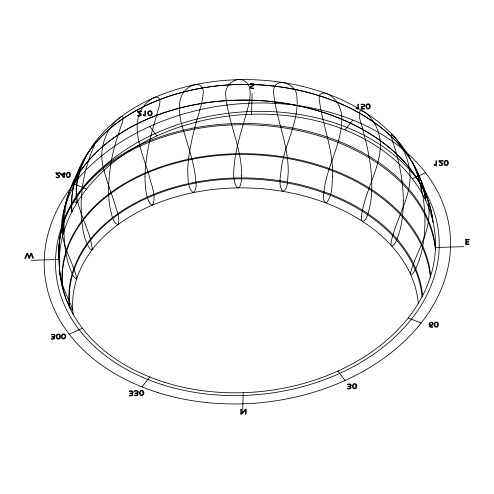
<?xml version="1.0" encoding="UTF-8"?>
<svg xmlns="http://www.w3.org/2000/svg" width="494" height="494" viewBox="0 0 494 494"><rect width="100%" height="100%" fill="white"/><g stroke="black" fill="none" stroke-linecap="round" stroke-linejoin="round"><path stroke-width="0.74" d="M242.634 413.577L243.252 392.693M251.514 114.281L252.138 93.403M79.762 172.128C80.053 166.225 73.168 181.125 73.143 181.638C67.974 193.765 65.047 206.801 64.263 219.954C63.535 235.138 64.276 250.649 68.802 265.253C70.827 269.749 71.994 276.856 76.595 279.11A1.161 0.463 80.7 0 0 76.78 278.474C72.914 262.042 62.769 247.247 61.929 229.957C60.009 209.549 71.562 191.623 79.281 173.66A5.595 0.889 -64.4 0 0 79.738 172.171M141.957 386.901L149.768 377.021M345.003 129.959L352.809 120.073M120.042 117.479C125.809 113.552 121.79 124.019 120.981 126.223C116.831 138.388 112.928 150.707 110.952 163.446C108.742 178.075 107.507 193.105 110.02 207.776C111.613 213.414 112.076 221.707 117.72 224.751A1.161 0.821 -78.5 0 0 118.332 224.282C119.974 217.23 116.423 210.061 114.682 203.318C110.915 191.653 106.272 180.248 103.53 168.275C98.46 150.522 104.716 130.675 118.579 118.64A5.595 0.852 -43.5 0 1 120.079 117.43M69.246 334.222L82.442 328.244M412.329 178.735L425.525 172.752M192.839 85.264C173.678 92.742 179.038 117.819 184.256 132.929C188.368 146.903 193.142 160.785 195.247 175.259C195.291 180.483 198.193 189.245 193.098 192.586C187.245 187.708 188.251 178.34 187.714 171.399C187.893 156.623 191.147 142.087 194.784 127.823C197.501 116.695 201.879 105.901 203.065 94.447C204.43 89.303 200.799 82.912 194.889 84.758A5.601 1.957 -17.7 0 0 192.833 85.246M31.097 260.332L59.311 259.436M435.461 247.537L463.675 246.648M63.948 334.339L63.288 334.358A1.05 0.772 -6 0 0 62.868 334.537C59.422 339.613 67.505 339.532 64.356 334.494M73.705 183.879L86.573 189.035M408.198 317.938L421.061 323.095M149.688 126.501L156.925 135.906M337.847 371.068L345.084 380.479M54.612 337.544L54.686 338.347A1.476 1.087 -6 0 1 54.186 338.97L51.802 339.267A2.569 1.89 -6 0 1 51.283 339.106L51.302 338.551L51.777 338.754A2.075 1.525 -6 0 0 52.636 338.865A2.34 1.723 -6 0 0 52.938 338.847L53.513 338.674A0.871 0.642 -6 0 0 53.797 338.427L53.846 337.575A0.969 0.716 -6 0 0 53.636 337.353L51.759 337.124L51.771 336.636L53.871 336.26A1.037 0.76 -6 0 0 54.124 336.006L54.229 335.364A1.161 0.858 -6 0 0 53.846 334.883L52.895 334.66A2.723 2.007 -6 0 0 52.296 334.697A2.439 1.797 -6 0 0 51.32 335.012C50.746 334.043 53.525 333.913 54.42 334.531A1.853 1.359 -6 0 1 55.013 335.284A2.13 1.568 -6 0 1 55.032 335.729L54.964 335.957A1.513 1.112 -6 0 1 54.568 336.439L53.414 336.859L54.229 337.149A1.488 1.093 -6 0 1 54.612 337.544M59.422 267.476C59.731 281.061 65.696 293.529 71.278 305.619C76.447 319.297 64.887 298.469 65.35 296.542C58.49 275.096 56.798 251.693 61.528 229.617C63.572 221.17 66.394 212.76 71.043 205.362C71.778 203.485 75.915 199.644 76.471 203.571A173.042 119.696 1.9 0 1 237.021 79.719A173.042 119.696 1.9 0 1 421.586 192.66M63.85 334.345A1.05 0.772 -6 0 1 64.263 334.506M72.025 211.549A177.247 122.463 1.8 0 1 236.447 84.536A177.247 122.463 1.8 0 1 425.538 200.292M63.318 233.576A185.324 127.952 1.8 0 1 235.187 100.325A185.324 127.952 1.8 0 1 432.954 221.769M59.299 259.739A188.591 130.188 1.8 0 1 234.144 123.599A188.591 130.188 1.8 0 1 435.455 247.698M62.423 287.706A184.651 127.501 1.8 0 1 233.545 153.788A184.651 127.501 1.8 0 1 430.706 275.924M69.382 306.99A177.093 122.37 1.8 0 1 233.458 178.031A177.093 122.37 1.8 0 1 422.586 295.739M73.186 314.326A173.036 119.684 1.9 0 1 233.483 187.998A173.036 119.684 1.9 0 1 418.295 303.409M69.796 307.867A176.611 122.277 1.9 0 1 233.421 178.964A176.611 122.277 1.9 0 1 422.037 296.789M62.689 288.731A184.318 127.705 1.9 0 1 233.501 154.622A184.318 127.705 1.9 0 1 430.299 277.227M59.268 261.394A188.572 130.688 1.9 0 1 234.107 124.846A188.572 130.688 1.9 0 1 435.375 249.668M63.281 233.711A185.392 128.459 1.9 0 1 235.237 100.159A185.392 128.459 1.9 0 1 433.047 222.189M71.896 211.796A177.414 122.845 1.9 0 1 236.49 84.56A177.414 122.845 1.9 0 1 425.729 200.706M56.137 336.556L56.81 338.693A1.834 1.352 -6 0 0 57.817 339.15L59.064 339.057A1.643 1.21 -6 0 0 59.644 338.773C60.861 337.668 60.966 335.167 59.502 334.228A1.815 1.334 -6 0 0 58.854 334.024L57.866 334.049A1.704 1.254 -6 0 0 57.242 334.29L56.396 335.265L56.137 336.556M61.349 336.389L62.022 338.532A1.834 1.352 -6 0 0 63.028 338.983L64.276 338.896A1.643 1.21 -6 0 0 64.856 338.606C66.073 337.507 66.184 335 64.714 334.061A1.815 1.334 -6 0 0 64.066 333.858L63.078 333.888A1.704 1.254 -6 0 0 62.454 334.123L61.608 335.099L61.349 336.389M66.14 174.907L66.814 177.05A1.834 1.352 -6 0 0 67.82 177.5L69.067 177.414A1.643 1.21 -6 0 0 69.648 177.124C70.864 176.025 70.975 173.524 69.506 172.585A1.815 1.334 -6 0 0 68.864 172.375L67.869 172.406A1.704 1.254 -6 0 0 67.246 172.641L66.4 173.622L66.14 174.907M139.45 392.971L140.123 395.107A1.834 1.352 -6 0 0 141.13 395.564L142.377 395.472A1.643 1.21 -6 0 0 142.957 395.188C144.174 394.082 144.285 391.581 142.815 390.643A1.815 1.334 -6 0 0 142.167 390.439L141.179 390.464A1.704 1.254 -6 0 0 140.555 390.705L139.709 391.68L139.45 392.971M147.749 113.28L148.422 115.417A1.834 1.352 -6 0 0 149.429 115.874L150.676 115.781A1.643 1.21 -6 0 0 151.257 115.497C152.473 114.392 152.584 111.891 151.121 110.952A1.815 1.334 -6 0 0 150.472 110.749L149.478 110.773A1.704 1.254 -6 0 0 148.855 111.014L148.009 111.99L147.749 113.28M352.401 386.234L353.08 388.37A1.834 1.346 -6 0 0 353.846 388.778L355.328 388.741A1.643 1.21 -6 0 0 355.915 388.451C357.125 387.345 357.236 384.845 355.773 383.906A1.815 1.334 -6 0 0 355.124 383.702L354.13 383.733A1.704 1.254 -6 0 0 353.506 383.968L352.66 384.943L352.401 386.234M365.918 106.377L366.591 108.519A1.834 1.352 -6 0 0 367.598 108.97L368.845 108.884A1.643 1.21 -6 0 0 369.426 108.594C370.642 107.494 370.753 104.987 369.284 104.049A1.815 1.334 -6 0 0 368.641 103.845L367.647 103.876A1.704 1.254 -6 0 0 367.023 104.111L366.178 105.086L365.918 106.377M434.016 324.601L434.689 326.744A1.834 1.352 -6 0 0 435.696 327.195L436.943 327.108A1.643 1.21 -6 0 0 437.523 326.818C438.734 325.719 438.845 323.212 437.381 322.273A1.815 1.334 -6 0 0 436.733 322.069L435.745 322.1A1.704 1.254 -6 0 0 435.115 322.335L434.269 323.311L434.016 324.601M444.02 162.958L444.693 165.101A1.834 1.352 -6 0 0 445.699 165.552L446.947 165.465A1.643 1.21 -6 0 0 447.527 165.175C448.743 164.076 448.855 161.569 447.385 160.63A1.815 1.334 -6 0 0 446.737 160.427L445.749 160.457A1.704 1.254 -6 0 0 445.125 160.692L444.279 161.668L444.02 162.958M145.032 176.759C145.02 184.256 145.495 191.894 147.891 199.051C148.904 201.114 149.843 205.337 152.757 205.029C156.734 195.173 150.732 183.879 148.719 174.018C141.562 150.713 124.951 115.374 152.418 98.516A5.601 1.507 -31.2 0 1 154.252 97.627C165.527 94.335 156.647 112.366 156.271 116.794C150.195 136.233 145.464 156.314 145.032 176.759M273.602 92.6C276.171 119.98 289.274 145.829 288.15 173.802C287.267 178.704 288.743 189.85 282.549 191.215C278.227 185.287 280.493 176.92 281.086 170.14C283.859 144.816 299.907 121.351 296.752 95.509C296.221 83.048 272.768 75.391 273.602 92.6M403.277 200.762C403.258 214.081 401.869 227.728 396.559 240.072C395.694 243.764 389.809 249.871 391.155 241.794C395.867 220.126 409.057 200.644 410.137 178.075C410.088 161.964 403.295 144.841 391.26 134.133C391.378 140.765 395.317 147.397 396.528 154.06C400.745 169.257 403.289 184.972 403.277 200.762M59.749 336.253C60.033 340.928 54.667 337.309 57.656 334.704A1.05 0.772 -6 0 1 58.076 334.524L58.737 334.506A1.025 0.753 -6 0 1 59.144 334.66L59.749 336.253M69.759 174.61C70.037 179.279 64.677 175.666 67.659 173.061A1.05 0.772 -6 0 1 68.079 172.881L68.74 172.857A1.025 0.753 -6 0 1 69.148 173.017L69.759 174.61M143.062 392.668C143.346 397.343 137.98 393.724 140.969 391.118A1.05 0.772 -6 0 1 141.389 390.939L142.05 390.921A1.025 0.753 -6 0 1 142.457 391.075L143.062 392.668M151.368 112.978C151.646 117.652 146.286 114.04 149.268 111.428A1.05 0.772 -6 0 1 149.688 111.249L150.349 111.23A1.025 0.753 -6 0 1 150.756 111.385L151.368 112.978M356.02 385.931C356.304 390.606 350.938 386.993 353.92 384.381A1.05 0.772 -6 0 1 354.346 384.202L355.007 384.184A1.025 0.753 -6 0 1 355.408 384.338L356.02 385.931M369.537 106.08C369.815 110.749 364.455 107.136 367.437 104.524A1.05 0.772 -6 0 1 367.857 104.345L368.518 104.327A1.025 0.753 -6 0 1 368.925 104.481L369.537 106.08M437.628 324.305C437.912 328.973 432.546 325.361 435.529 322.749A1.05 0.772 -6 0 1 435.955 322.57L436.616 322.551A1.025 0.753 -6 0 1 437.023 322.706L437.628 324.305M447.632 162.662C447.916 167.33 442.556 163.718 445.539 161.106A1.05 0.772 -6 0 1 445.959 160.927L446.619 160.908A1.025 0.753 -6 0 1 447.027 161.063L447.632 162.662M76.224 186.744C75.286 208.962 89.951 227.993 92.335 249.396A1.161 0.655 -89.6 0 1 91.921 249.97L90.062 248.97L87.419 244.709L85.005 238.497L83.196 231.606L81.306 217.564L81.152 200.953L82.393 186.497L85.147 171.955L89.297 158.123L95.817 141.407L87.494 153.473L81.028 165.879L77.564 176.136L76.224 186.744M424.957 220.917C424.84 235.663 423.105 250.649 417.597 264.432C416.887 265.686 412.052 278.344 410.452 273.256C415.324 254.404 427.224 237.595 428.811 217.731C430.861 197.989 420.993 179.816 412.552 162.699C420.863 178.822 424.926 201.546 424.957 220.917M241.646 175.185C241.461 177.692 241.603 191.11 236.336 186.738C232.118 178.229 233.965 168.164 234.916 159.099C237.213 144.199 241.634 129.737 245.845 115.287C248.315 106.062 251.755 96.237 249.26 86.648C242.554 71.741 222.868 82.584 225.906 96.929C228.599 123.451 241.776 148.169 241.646 175.185M429.724 324.842L430.212 326.349L431.633 326.88A2.414 1.772 -6 0 0 432.744 326.645L432.732 327.189L432.231 327.312A3.767 2.773 -6 0 1 431.447 327.368A2.445 1.797 -6 0 1 429.613 326.639L428.94 324.305L430.052 322.483A1.803 1.328 -6 0 1 430.682 322.255L431.608 322.218A2.056 1.513 -6 0 1 432.374 322.434A1.964 1.445 -6 0 1 432.676 322.625L432.923 322.86A2.34 1.723 -6 0 1 433.213 323.459L432.682 324.947A1.71 1.26 -6 0 1 432.238 325.213A1.822 1.34 -6 0 1 431.688 325.379L430.54 325.355A1.519 1.118 -6 0 1 429.996 325.108L429.724 324.842M361.417 216.761C360.577 224.745 366.307 220.417 367.246 215.693C371.815 203.275 372.217 189.752 371.463 176.673C370.556 161.168 367.252 145.921 363.115 130.99C362.405 124.494 357.236 116.88 360.083 110.613C365.881 110.915 369.821 117.016 373.168 121.197C378.552 129.477 381.195 139.586 380.281 149.447C377.762 172.838 364.171 193.469 361.417 216.761M332.536 176.333C331.949 185.052 332.481 195.254 326.787 202.472C321.149 202.954 324.397 191.419 324.36 188.146C328.121 163.576 342.959 141.068 341.743 115.8C340.835 107.649 336.914 99.374 329.64 95.107C326.281 92.236 318.754 91.588 319.087 97.769C321.903 124.142 333.586 149.33 332.536 176.333M55.896 172.832L56.26 174.098L58.86 176.043A2.044 1.507 -6 0 1 58.916 176.327L58.885 176.648A1.179 0.871 -6 0 1 58.687 176.994A1.037 0.766 -6 0 1 58.243 177.272L57.897 177.358A1.692 1.241 -6 0 1 57.415 177.377L56.038 176.821L56.186 177.544A2.285 1.68 -6 0 0 56.742 177.772L57.187 177.852A3.236 2.377 -6 0 0 57.928 177.852L59.354 177.272A1.717 1.26 -6 0 0 59.657 176.759L59.663 176.043A2.248 1.655 -6 0 0 59.36 175.475L56.847 173.826A1.093 0.803 -6 0 1 56.717 173.598L60.058 173.215L60.07 172.696L55.896 172.832M60.626 173.857L60.608 174.357A26.75 19.674 -6 0 1 61.911 175.531L63.633 177.593L64.455 177.568L64.553 174.258L65.424 174.228L65.443 173.709L64.572 173.734L64.603 172.554L63.843 172.579L63.806 173.758L60.626 173.857M63.788 174.283L63.72 176.735L63.386 176.315A22.255 16.364 -6 0 0 62.491 175.302L61.484 174.357L63.788 174.283M129.261 391.075L129.422 391.588A2.439 1.797 -6 0 1 130.397 391.279A2.729 2.007 -6 0 1 130.996 391.242L131.947 391.464A1.161 0.852 -6 0 1 132.33 391.946L132.225 392.588A1.037 0.76 -6 0 1 131.972 392.841L129.873 393.218L129.86 393.699L131.737 393.934A0.969 0.716 -6 0 1 131.947 394.156L131.898 395.009A0.871 0.642 -6 0 1 131.614 395.256L131.04 395.422A2.34 1.717 -6 0 1 130.737 395.447A2.075 1.525 -6 0 1 129.879 395.336L129.403 395.132L129.385 395.688A2.569 1.89 -6 0 0 129.903 395.848L131.324 395.892A2.081 1.531 -6 0 0 131.855 395.762L132.287 395.552A1.476 1.087 -6 0 0 132.787 394.928L132.713 394.126A1.488 1.093 -6 0 0 132.33 393.724L131.515 393.434L132.67 393.02A1.513 1.112 -6 0 0 133.065 392.539L133.133 392.304A2.13 1.568 -6 0 0 133.114 391.859A1.853 1.359 -6 0 0 132.522 391.112L131.071 390.748L129.261 391.075M137.505 111.199L137.869 112.465L140.475 114.41A2.05 1.507 -6 0 1 140.524 114.694L140.494 115.016A1.179 0.871 -6 0 1 140.296 115.361A1.037 0.766 -6 0 1 139.851 115.645L139.506 115.726A1.692 1.241 -6 0 1 139.03 115.744L137.647 115.188L137.795 115.911A2.285 1.68 -6 0 0 138.351 116.139L138.795 116.22A3.236 2.377 -6 0 0 139.536 116.22L140.963 115.639A1.717 1.26 -6 0 0 141.265 115.133L141.272 114.41A2.248 1.655 -6 0 0 140.969 113.842L138.456 112.194A1.093 0.803 -6 0 1 138.326 111.965L141.667 111.582L141.685 111.07L137.505 111.199M134.479 390.908L134.634 391.427A2.439 1.797 -6 0 1 135.609 391.112A2.729 2.007 -6 0 1 136.208 391.075L137.159 391.297A1.161 0.852 -6 0 1 137.548 391.779L137.437 392.421A1.037 0.766 -6 0 1 137.184 392.674L135.084 393.051L135.072 393.539L136.949 393.767A0.969 0.716 -6 0 1 137.159 393.99L137.11 394.842A0.871 0.642 -6 0 1 136.826 395.089L136.251 395.262A2.34 1.717 -6 0 1 135.949 395.28A2.075 1.525 -6 0 1 135.09 395.169L134.615 394.965L134.596 395.521A2.569 1.89 -6 0 0 135.115 395.682L136.535 395.725A2.081 1.531 -6 0 0 137.066 395.595L137.499 395.385A1.476 1.087 -6 0 0 137.999 394.762L137.925 393.959A1.488 1.093 -6 0 0 137.542 393.564L136.727 393.273L137.882 392.854A1.513 1.112 -6 0 0 138.277 392.372L138.345 392.143A2.13 1.568 -6 0 0 138.326 391.699A1.853 1.359 -6 0 0 137.733 390.945L136.282 390.587L134.479 390.908M143.167 114.756L143.149 115.33L143.97 115.54A6.749 4.965 -6 0 1 144.761 115.855L145.471 116.065L145.619 110.946L144.847 110.971L144.717 115.3L143.167 114.756M250.174 83.789L250.155 84.486L251.52 84.023A2.785 2.05 -6 0 1 252.162 83.974L253.156 84.19A0.858 0.63 -6 0 1 253.373 84.449L253.397 84.53A1.241 0.914 -6 0 1 253.403 84.807L250.588 86.469A1.704 1.254 -6 0 0 250.223 86.851L250.26 87.932A1.754 1.291 -6 0 0 250.785 88.333L251.532 88.556A3.458 2.544 -6 0 0 252.391 88.611C255.423 88.074 252.94 87.913 251.347 87.938A1.031 0.76 -6 0 1 251.026 87.716L250.94 87.191A0.852 0.624 -6 0 1 251.069 86.969L253.805 85.536A1.92 1.408 -6 0 0 254.089 85.227L254.07 84.103A1.618 1.192 -6 0 0 253.552 83.702L251.699 83.461A5.372 3.952 -6 0 0 250.995 83.554L250.174 83.789M240.831 409.322L240.683 414.33L241.708 414.299L245.512 409.915L245.345 414.188L246.136 414.157L246.29 409.149L245.314 409.18L241.473 413.608L241.622 409.298L240.831 409.322M347.43 384.171L347.591 384.69A2.439 1.797 -6 0 1 348.56 384.375A2.729 2.007 -6 0 1 349.165 384.338L350.116 384.56A1.161 0.852 -6 0 1 350.499 385.042L350.394 385.691A1.037 0.766 -6 0 1 350.141 385.938L348.042 386.314L348.029 386.802L349.906 387.03A0.969 0.716 -6 0 1 350.116 387.253L350.067 388.105A0.871 0.642 -6 0 1 349.783 388.358L349.202 388.525A2.34 1.717 -6 0 1 348.906 388.55A2.075 1.525 -6 0 1 348.048 388.432L347.572 388.235L347.554 388.79A2.569 1.89 -6 0 0 348.066 388.945L349.493 388.994A2.081 1.531 -6 0 0 350.024 388.858L350.456 388.648A1.476 1.087 -6 0 0 350.956 388.025L350.882 387.228A1.488 1.093 -6 0 0 350.493 386.827L349.684 386.536L350.839 386.117A1.513 1.112 -6 0 0 351.234 385.635L351.302 385.406A2.13 1.568 -6 0 0 351.277 384.962A1.853 1.359 -6 0 0 350.691 384.209L349.239 383.85L347.43 384.171M356.125 108.019L356.106 108.6L356.921 108.81A6.749 4.965 -6 0 1 357.712 109.118L358.422 109.328L358.576 104.209L357.804 104.234L357.675 108.563L356.125 108.019M361.139 104.246L361.12 104.858L361.83 104.586A2.377 1.748 -6 0 1 362.726 104.481L362.892 104.493A1.661 1.223 -6 0 1 363.479 104.629L363.596 104.685A1.291 0.945 -6 0 1 363.954 104.994A1.457 1.068 -6 0 1 364.084 105.296L363.985 105.969A1.186 0.871 -6 0 1 363.837 106.148A1.284 0.945 -6 0 1 363.393 106.438L361.2 106.624L361.355 109.125L364.486 109.026L364.498 108.513L362.04 108.587L361.948 107.124L364.263 106.661A1.673 1.229 -6 0 0 364.64 106.309L364.868 105.191A2.05 1.507 -6 0 0 364.658 104.74A1.976 1.457 -6 0 0 363.942 104.209L361.139 104.246M434.226 164.595L434.207 165.175L435.023 165.385A6.743 4.959 -6 0 1 435.813 165.7L436.523 165.91L436.677 160.785L435.899 160.809L435.776 165.144L434.226 164.595M438.987 160.717L439.351 161.983L441.957 163.928A2.05 1.507 -6 0 1 442.007 164.212L441.976 164.527A1.179 0.865 -6 0 1 441.778 164.879A1.037 0.766 -6 0 1 441.333 165.157L440.988 165.243A1.692 1.241 -6 0 1 440.506 165.262L439.672 165.039A2.834 2.081 -6 0 1 439.129 164.706L439.277 165.422A2.285 1.68 -6 0 0 439.833 165.657L440.278 165.731A3.236 2.377 -6 0 0 441.019 165.737L442.445 165.157A1.717 1.26 -6 0 0 442.748 164.644L442.754 163.922A2.248 1.655 -6 0 0 442.451 163.353L439.938 161.711A1.093 0.803 -6 0 1 439.808 161.476L443.149 161.093L443.161 160.581L438.987 160.717M465.712 239.491L465.564 244.499L468.997 244.394L469.016 243.863L466.373 243.943L466.422 242.276L468.868 242.202L468.88 241.671L466.435 241.751L466.49 239.998L469.281 239.905L469.3 239.374L465.712 239.491M429.799 323.842L429.792 323.971A1.359 0.994 -6 0 0 430.694 324.904L430.959 324.935A1.593 1.173 -6 0 0 431.398 324.91L431.534 324.879A1.099 0.809 -6 0 0 432.083 324.601L432.423 324.015A2.439 1.797 -6 0 0 432.448 323.644L432.435 323.527A1.68 1.235 -6 0 0 432.324 323.218L432.12 322.971A1.198 0.877 -6 0 0 431.46 322.699A1.396 1.025 -6 0 0 431.034 322.699L430.632 322.804A1.309 0.963 -6 0 0 430.293 323.002L429.965 323.372A1.964 1.445 -6 0 0 429.823 323.718L429.799 323.842M29.214 257.201L27.75 253.342L26.83 253.373L24.7 258.448L25.571 258.418L27.269 254.021L28.794 258.319L29.554 258.294L31.239 253.904L32.635 258.195L33.493 258.164L31.727 253.218L30.801 253.243L29.214 257.201M164.613 382.313A188.591 138.697 -6 0 0 435.072 235.058A188.591 138.697 -6 0 0 142.47 143.099A188.591 138.697 -6 0 0 164.613 382.313M162.958 384.888A192.364 141.469 -6 0 0 438.826 234.687A192.364 141.469 -6 0 0 140.37 140.889A192.364 141.469 -6 0 0 162.958 384.888M157.994 392.619A203.682 149.787 -6 0 0 450.09 233.582A203.682 149.787 -6 0 0 134.078 134.269A203.682 149.787 -6 0 0 157.994 392.619"/></g></svg>
